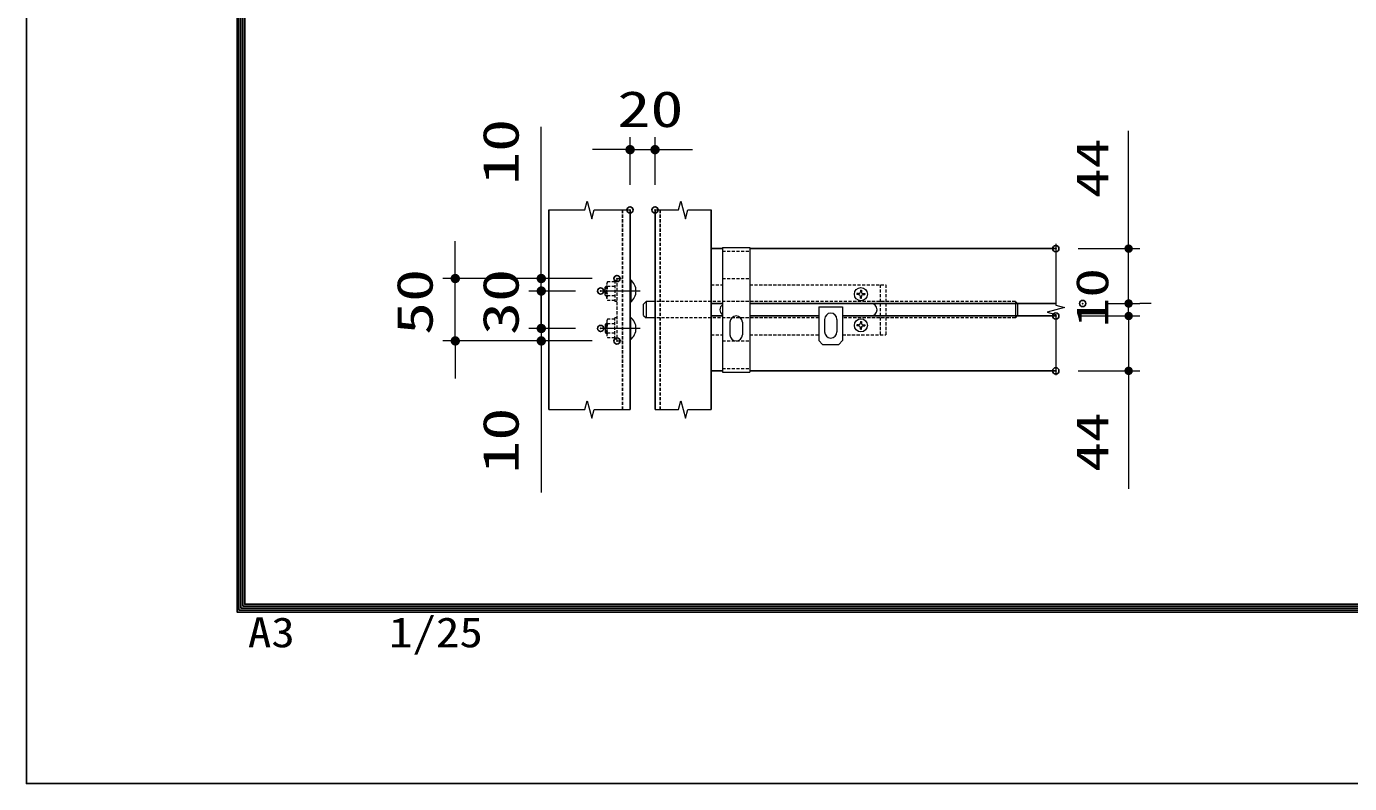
# Model space of a CAD drawing. Units: millimetres, scale not verified. Extents: x -5249 to 5251, y -3712 to 3712.
# Drawn here: x -5249 to -3129, y -3712 to -2499 of the extents above; entities that cross this region are included whole.
import ezdxf
from ezdxf.enums import TextEntityAlignment as Align

# ---------------------------------------------------------------- set-up
doc = ezdxf.new("R2010")
doc.units = ezdxf.units.MM
doc.header["$LTSCALE"] = 20
doc.header["$PDMODE"] = 32
doc.header["$PDSIZE"] = 10
doc.linetypes.add('USER1', pattern=[0.375, 0.25, -0.125])
doc.linetypes.add('USER2', pattern=[50.8, 31.75, -6.35, 6.35, -6.35])
for name, color, linetype, lineweight in [('0-0_D-TTL', 7, 'Continuous', 25), ('0-2_D-STR1', 1, 'Continuous', 25), ('0-4_0', 7, 'Continuous', 25), ('0-5_D-STR-DIM', 7, 'Continuous', 13), ('0-9_D-BMK', 2, 'Continuous', 13), ('0-B_D-STR3', 3, 'Continuous', 13)]:
    doc.layers.add(name, color=color, linetype=linetype, lineweight=lineweight)
doc.layers.add('0-6_Defpoints', color=7, linetype='Continuous')
doc.styles.add('ＭＳ ゴシック', font='')
doc.styles.get('ＭＳ ゴシック').set_extended_font_data('MS Gothic')

# ---------------------------------------------------------------- blocks, each defined once
blk = doc.blocks.new('_DotSmall')
at = {"layer": '0-4_0'}
for points in [[(0, 0), (-2.5, 0), (-2.48, 0.313)], [(0, 0), (-2.48, -0.313), (-2.5, 0)], [(0, 0), (-2.48, 0.313), (-2.421, 0.622)], [(0, 0), (-2.421, -0.622), (-2.48, -0.313)], [(0, 0), (-2.421, 0.622), (-2.324, 0.92)], [(0, 0), (-2.324, -0.92), (-2.421, -0.622)], [(0, 0), (-2.324, 0.92), (-2.191, 1.204)], [(0, 0), (-2.191, -1.204), (-2.324, -0.92)], [(0, 0), (-2.191, 1.204), (-2.023, 1.469)], [(0, 0), (-2.023, -1.469), (-2.191, -1.204)], [(0, 0), (-2.023, 1.469), (-1.822, 1.711)], [(0, 0), (-1.822, -1.711), (-2.023, -1.469)], [(0, 0), (-1.822, 1.711), (-1.594, 1.926)], [(0, 0), (-1.594, -1.926), (-1.822, -1.711)], [(0, 0), (-1.594, 1.926), (-1.34, 2.111)], [(0, 0), (-1.34, -2.111), (-1.594, -1.926)], [(0, 0), (-1.34, 2.111), (-1.064, 2.262)], [(0, 0), (-1.064, -2.262), (-1.34, -2.111)], [(0, 0), (-1.064, 2.262), (-0.773, 2.378)], [(0, 0), (-0.773, -2.378), (-1.064, -2.262)], [(0, 0), (-0.773, 2.378), (-0.468, 2.456)], [(0, 0), (-0.468, -2.456), (-0.773, -2.378)], [(0, 0), (-0.468, 2.456), (-0.157, 2.495)], [(0, 0), (-0.157, -2.495), (-0.468, -2.456)], [(0, 0), (-0.157, 2.495), (0.157, 2.495)], [(0, 0), (0.157, -2.495), (-0.157, -2.495)], [(0, 0), (0.157, 2.495), (0.468, 2.456)], [(0, 0), (0.468, 2.456), (0.773, 2.378)], [(0, 0), (0.773, 2.378), (1.064, 2.262)], [(0, 0), (1.064, 2.262), (1.34, 2.111)], [(0, 0), (1.34, 2.111), (1.594, 1.926)], [(0, 0), (1.594, 1.926), (1.822, 1.711)], [(0, 0), (1.822, 1.711), (2.023, 1.469)], [(0, 0), (2.023, 1.469), (2.191, 1.204)], [(0, 0), (2.191, 1.204), (2.324, 0.92)], [(0, 0), (2.324, 0.92), (2.421, 0.622)], [(0, 0), (2.421, 0.622), (2.48, 0.313)], [(0, 0), (2.48, 0.313), (2.5, 0)], [(0, 0), (0.468, -2.456), (0.157, -2.495)], [(0, 0), (0.773, -2.378), (0.468, -2.456)], [(0, 0), (1.064, -2.262), (0.773, -2.378)], [(0, 0), (1.34, -2.111), (1.064, -2.262)], [(0, 0), (1.594, -1.926), (1.34, -2.111)], [(0, 0), (1.822, -1.711), (1.594, -1.926)], [(0, 0), (2.023, -1.469), (1.822, -1.711)], [(0, 0), (2.191, -1.204), (2.023, -1.469)], [(0, 0), (2.324, -0.92), (2.191, -1.204)], [(0, 0), (2.421, -0.622), (2.324, -0.92)], [(0, 0), (2.48, -0.313), (2.421, -0.622)], [(0, 0), (2.5, 0), (2.48, -0.313)]]:
    blk.add_solid(points, dxfattribs=at)

msp = doc.modelspace()

# ---------------------------------------------------------------- linework, layer by layer
at = {"layer": '0-0_D-TTL', "color": 2}
msp.add_lwpolyline([(-5249.36, 3712.5), (5250.64, 3712.5), (5250.64, -3712.5), (-5249.36, -3712.5)], close=True, dxfattribs=at)
at = {"layer": '0-0_D-TTL'}
for points in [[(-4911.86, 3437.5), (4913.14, 3437.5), (4913.14, -3437.5), (-4911.86, -3437.5)], [(-4908.73, 3434.37), (4910.02, 3434.37), (4910.02, -3434.37), (-4908.73, -3434.37)], [(-4905.61, 3431.25), (4906.89, 3431.25), (4906.89, -3431.25), (-4905.61, -3431.25)], [(-4902.48, 3428.12), (4903.77, 3428.12), (4903.77, -3428.12), (-4902.48, -3428.12)], [(-4899.36, 3425), (4900.64, 3425), (4900.64, -3425), (-4899.36, -3425)]]:
    msp.add_lwpolyline(points, close=True, dxfattribs=at)
at = {"layer": '0-2_D-STR1'}
for p, q in [((-4411.79, -2792.93), (-4411.79, -3112.93)), ((-4281.79, -2792.93), (-4281.79, -3112.93)), ((-4241.79, -2792.93), (-4241.79, -3112.93)), ((-4151.79, -2792.93), (-4151.79, -3112.93)), ((-4151.79, -2854.93), (-4133.79, -2854.93)), ((-4089.79, -2854.93), (-3599.34, -2854.93)), ((-4151.79, -2942.93), (-4133.79, -2942.93)), ((-4089.79, -2942.93), (-3599.34, -2942.93)), ((-4151.79, -2962.93), (-4133.79, -2962.93)), ((-4089.79, -2962.93), (-3979.13, -2962.93)), ((-3941.13, -2962.93), (-3599.34, -2962.93)), ((-4151.79, -3050.93), (-4133.79, -3050.93)), ((-4089.79, -3050.93), (-3599.34, -3050.93))]:
    msp.add_line(p, q, dxfattribs=at)
at = {"layer": '0-2_D-STR1', "linetype": 'USER1'}
for p, q in [((-4293.79, -2792.93), (-4293.79, -3112.93)), ((-4233.79, -2792.93), (-4233.79, -3112.93))]:
    msp.add_line(p, q, dxfattribs=at)
at = {"layer": '0-5_D-STR-DIM'}
for p, q in [((-4424.13, -2902.93), (-4424.13, -2659.93)), ((-4281.79, -2752.93), (-4281.79, -2676.29)), ((-4241.79, -2752.93), (-4241.79, -2676.29)), ((-4281.79, -2696.29), (-4341.79, -2696.29)), ((-4281.79, -2696.29), (-4241.79, -2696.29)), ((-4241.79, -2696.29), (-4181.79, -2696.29)), ((-4561.98, -2902.93), (-4561.98, -2842.93)), ((-4424.13, -2922.93), (-4424.13, -2862.93)), ((-3563.34, -2854.93), (-3464.65, -2854.93)), ((-4342.79, -2902.93), (-4581.98, -2902.93)), ((-4561.98, -3002.93), (-4561.98, -2902.93)), ((-4342.79, -2902.93), (-4444.13, -2902.93)), ((-4424.13, -2922.93), (-4424.13, -2902.93)), ((-3482.65, -2942.93), (-3482.65, -2888.93)), ((-4369.09, -2922.93), (-4444.13, -2922.93)), ((-4369.09, -2922.93), (-4444.13, -2922.93)), ((-4424.13, -2982.93), (-4424.13, -2922.93)), ((-4424.13, -2982.93), (-4424.13, -2922.93)), ((-4424.13, -2922.93), (-4424.13, -2982.93)), ((-3520.39, -2942.93), (-3464.65, -2942.93)), ((-3482.65, -2962.93), (-3482.65, -2942.93)), ((-3446.65, -2942.93), (-3464.65, -2942.93)), ((-3563.34, -2962.93), (-3464.65, -2962.93)), ((-3563.34, -2962.93), (-3464.65, -2962.93)), ((-3482.65, -2962.93), (-3482.65, -3016.93)), ((-4369.09, -2982.93), (-4444.13, -2982.93)), ((-4369.09, -2982.93), (-4444.13, -2982.93)), ((-4424.13, -2982.93), (-4424.13, -3002.93)), ((-4424.13, -2982.93), (-4424.13, -3042.93)), ((-4342.79, -3002.93), (-4581.98, -3002.93)), ((-4561.98, -3002.93), (-4561.98, -3062.93)), ((-4342.79, -3002.93), (-4444.13, -3002.93)), ((-4424.13, -3002.93), (-4424.13, -3245.93)), ((-3563.34, -3050.93), (-3464.65, -3050.93))]:
    msp.add_line(p, q, dxfattribs=at)
for points in [[(-3482.65, -2942.93), (-3482.65, -2854.93), (-3482.65, -2665.93)], [(-3482.65, -2962.93), (-3482.65, -3050.93), (-3482.65, -3239.93)]]:
    msp.add_lwpolyline(points, dxfattribs=at)
at = {"layer": '0-6_Defpoints'}
for p in [(-4241.79, -2696.29), (-4281.79, -2792.93), (-4241.79, -2792.93), (-3599.34, -2854.93), (-3482.65, -2854.93), (-4561.98, -2902.93), (-4424.13, -2902.93), (-4302.79, -2902.93), (-4424.13, -2922.93), (-4329.09, -2922.93), (-3556.39, -2942.93), (-3482.65, -2942.93), (-3482.65, -2942.93), (-3599.34, -2962.93), (-3482.65, -2962.93), (-4424.13, -2982.93), (-4329.09, -2982.93), (-4302.79, -3002.93), (-3599.34, -3050.93)]:
    msp.add_point(p, dxfattribs=at)
at = {"layer": '0-9_D-BMK', "linetype": 'USER2'}
for p, q in [((-4265.64, -2922.93), (-4329.09, -2922.93)), ((-4265.64, -2982.93), (-4329.09, -2982.93))]:
    msp.add_line(p, q, dxfattribs=at)
at = {"layer": '0-9_D-BMK'}
for points in [[(-4411.79, -2792.93), (-4354.29, -2792.93), (-4350.54, -2778.94), (-4343.04, -2806.93), (-4339.29, -2792.93), (-4281.79, -2792.93)], [(-4241.79, -2792.93), (-4204.29, -2792.93), (-4200.54, -2778.94), (-4193.04, -2806.93), (-4189.29, -2792.93), (-4151.79, -2792.93)], [(-3599.34, -2847.06), (-3599.34, -2945.43), (-3585.34, -2949.18), (-3613.33, -2956.68), (-3599.34, -2960.43), (-3599.34, -3057.94)], [(-4411.79, -3112.93), (-4354.29, -3112.93), (-4350.54, -3098.94), (-4343.04, -3126.93), (-4339.29, -3112.93), (-4281.79, -3112.93)], [(-4241.79, -3112.93), (-4204.29, -3112.93), (-4200.54, -3098.94), (-4193.04, -3126.93), (-4189.29, -3112.93), (-4151.79, -3112.93)]]:
    msp.add_lwpolyline(points, dxfattribs=at)
at = {"layer": '0-B_D-STR3'}
for p, q in [((-4133.79, -2852.93), (-4133.79, -3052.93)), ((-4133.79, -2852.93), (-4089.79, -2852.93)), ((-4089.79, -2852.93), (-4089.79, -3052.93)), ((-4280.79, -2905.13), (-4281.79, -2905.13)), ((-4280.79, -2905.13), (-4280.79, -2940.73)), ((-3912.58, -2921.63), (-3912.62, -2924.22)), ((-3912.58, -2921.63), (-3911, -2921.63)), ((-3911, -2921.63), (-3910.95, -2924.22)), ((-4280.79, -2940.73), (-4281.79, -2940.73)), ((-4260.13, -2943.93), (-4256.13, -2939.93)), ((-4260.13, -2961.93), (-4260.13, -2943.93)), ((-4256.13, -2939.93), (-4256.13, -2965.93)), ((-4241.79, -2939.93), (-4256.13, -2939.93)), ((-3915.49, -2927.1), (-3918.09, -2927.14)), ((-3918.09, -2927.14), (-3918.09, -2928.72)), ((-3915.49, -2928.77), (-3918.09, -2928.72)), ((-3912.58, -2934.23), (-3912.62, -2931.64)), ((-3908.08, -2927.1), (-3905.49, -2927.14)), ((-3908.08, -2928.77), (-3905.49, -2928.72)), ((-3905.49, -2927.14), (-3905.49, -2928.72)), ((-3664.13, -2939.93), (-3664.13, -2965.93)), ((-3660.13, -2961.93), (-3660.13, -2943.93)), ((-4260.13, -2961.93), (-4256.13, -2965.93)), ((-4241.79, -2965.93), (-4256.13, -2965.93)), ((-3979.13, -2948.43), (-3941.13, -2948.43)), ((-3979.13, -2948.43), (-3979.13, -3002.43)), ((-3970.13, -2968.43), (-3970.13, -2988.43)), ((-3950.13, -2968.43), (-3950.13, -2988.43)), ((-3941.13, -2948.43), (-3941.13, -3002.43)), ((-4121.79, -2972.93), (-4121.79, -2992.93)), ((-4101.79, -2972.93), (-4101.79, -2992.93)), ((-3915.49, -2978.77), (-3918.09, -2978.72)), ((-3912.58, -2971.63), (-3912.62, -2974.22)), ((-3912.58, -2984.23), (-3912.62, -2981.64)), ((-3912.58, -2971.63), (-3911, -2971.63)), ((-3912.58, -2984.23), (-3911, -2984.23)), ((-3911, -2971.63), (-3910.95, -2974.22)), ((-3911, -2984.23), (-3910.95, -2981.64)), ((-3908.08, -2977.1), (-3905.49, -2977.14)), ((-3908.08, -2978.77), (-3905.49, -2978.72)), ((-3905.49, -2977.14), (-3905.49, -2978.72)), ((-4280.79, -3000.73), (-4281.79, -3000.73)), ((-3973.13, -3008.43), (-3979.13, -3002.43)), ((-3973.13, -3008.43), (-3947.13, -3008.43)), ((-3947.13, -3008.43), (-3941.13, -3002.43)), ((-4133.79, -3052.93), (-4089.79, -3052.93))]:
    msp.add_line(p, q, dxfattribs=at)
at = {"layer": '0-B_D-STR3', "linetype": 'USER1'}
for p, q in [((-4133.79, -2858.93), (-4089.79, -2858.93)), ((-4302.79, -2902.93), (-4293.79, -2902.93)), ((-4302.79, -2902.93), (-4302.79, -3002.93)), ((-4133.79, -2902.93), (-4089.79, -2902.93)), ((-4320.19, -2914.93), (-4321.79, -2916.53)), ((-4321.79, -2916.53), (-4318.99, -2916.53)), ((-4320.19, -2914.93), (-4320.19, -2930.93)), ((-4318.99, -2914.93), (-4320.19, -2914.93)), ((-4318.99, -2934.26), (-4318.99, -2911.58)), ((-4305.99, -2907.93), (-4317.79, -2907.93)), ((-4305.99, -2915.45), (-4317.79, -2915.45)), ((-4151.79, -2912.93), (-4133.79, -2912.93)), ((-4089.79, -2912.93), (-3871.79, -2912.93)), ((-3880.79, -2912.93), (-3880.79, -2992.93)), ((-3871.79, -2912.93), (-3871.79, -2992.93)), ((-4321.79, -2929.33), (-4318.99, -2929.33)), ((-4306, -2930.43), (-4317.79, -2930.43)), ((-4305.99, -2937.93), (-4317.79, -2937.93)), ((-4302.79, -2939.93), (-4305.99, -2939.93)), ((-3664.13, -2939.93), (-4241.79, -2939.93)), ((-3660.13, -2943.93), (-3664.13, -2939.93)), ((-4305.99, -2967.93), (-4317.79, -2967.93)), ((-4302.79, -2965.93), (-4305.99, -2965.93)), ((-3979.13, -2965.93), (-4241.79, -2965.93)), ((-3664.13, -2965.93), (-3941.13, -2965.93)), ((-3664.13, -2965.93), (-3660.13, -2961.93)), ((-4321.79, -2976.53), (-4318.99, -2976.53)), ((-4320.19, -2990.93), (-4320.19, -2974.93)), ((-4318.99, -2971.6), (-4318.99, -2994.28)), ((-4306, -2975.43), (-4317.79, -2975.43)), ((-4318.99, -2990.93), (-4320.19, -2990.93)), ((-4305.99, -2990.41), (-4317.79, -2990.41)), ((-4305.99, -2997.93), (-4317.79, -2997.93)), ((-4302.79, -3002.93), (-4293.79, -3002.93)), ((-4151.79, -2992.93), (-4133.79, -2992.93)), ((-4133.79, -3002.93), (-4089.79, -3002.93)), ((-4089.79, -2992.93), (-3979.13, -2992.93)), ((-3941.13, -2992.93), (-3871.79, -2992.93)), ((-4133.79, -3046.93), (-4089.79, -3046.93))]:
    msp.add_line(p, q, dxfattribs=at)
for points in [[(-4318.99, -2930.93), (-4320.19, -2930.93), (-4321.79, -2929.33), (-4321.79, -2916.53)], [(-4302.79, -2905.93), (-4305.99, -2905.93), (-4305.99, -2939.93)], [(-4302.79, -2999.93), (-4305.99, -2999.93), (-4305.99, -2965.93)], [(-4318.99, -2974.93), (-4320.19, -2974.93), (-4321.79, -2976.53), (-4321.79, -2989.33)], [(-4320.19, -2990.93), (-4321.79, -2989.33), (-4318.99, -2989.33)]]:
    msp.add_lwpolyline(points, dxfattribs=at)
at = {"layer": '0-B_D-STR3'}
for points in [[(-3912.58, -2934.23), (-3911, -2934.23), (-3910.95, -2931.64)], [(-4280.79, -3000.73), (-4280.79, -2965.13), (-4281.79, -2965.13)], [(-3915.49, -2977.1), (-3918.09, -2977.14), (-3918.09, -2978.72)]]:
    msp.add_lwpolyline(points, dxfattribs=at)
for centre in [(-3911.79, -2927.93), (-3911.79, -2977.93)]:
    msp.add_circle(centre, 10.5, dxfattribs=at)
for centre, radius, start, end in [((-4294.91, -2922.93), 22.72, 308.42534, 51.57466), ((-3915.6, -2924.12), 2.98, 270, 0), ((-3907.98, -2924.12), 2.98, 180, 270), ((-4127.79, -2952.93), 10, 126.8699, 233.1301), ((-3915.6, -2931.74), 2.98, 0, 90), ((-3907.98, -2931.74), 2.98, 90, 180), ((-3895.79, -2952.93), 10, 270, 90), ((-4294.91, -2982.93), 22.72, 308.42534, 51.57466), ((-4111.79, -2972.93), 10, 0, 180), ((-3960.13, -2968.43), 10, 0, 180), ((-3960.13, -2988.43), 10, 180, 0), ((-3915.6, -2974.12), 2.98, 270, 0), ((-3915.6, -2981.74), 2.98, 0, 90), ((-3907.98, -2974.12), 2.98, 180, 270), ((-3907.98, -2981.74), 2.98, 90, 180), ((-4111.79, -2992.93), 10, 180, 0)]:
    msp.add_arc(centre, radius, start, end, dxfattribs=at)
at = {"layer": '0-B_D-STR3', "linetype": 'USER1'}
for centre, radius, start, end in [((-4312.51, -2911.69), 6.48, 144.55918, 215.44082), ((-4295, -2922.94), 23.98, 161.79952, 198.20048), ((-4312.53, -2934.18), 6.46, 144.49677, 215.50323), ((-4312.53, -2971.68), 6.46, 144.49677, 215.50323), ((-4295, -2982.92), 23.98, 161.79952, 198.20048), ((-4312.51, -2994.17), 6.48, 144.55918, 215.44082)]:
    msp.add_arc(centre, radius, start, end, dxfattribs=at)

# ---------------------------------------------------------------- block references
at = {"layer": '0-5_D-STR-DIM', "xscale": 3, "yscale": 3}
msp.add_blockref('_DotSmall', (-4281.79, -2696.29), dxfattribs=at)
at = {"layer": '0-5_D-STR-DIM'}
for p, xscale, yscale, rotation in [((-4241.79, -2696.29), 3, 3, 180), ((-3482.65, -2854.93), 2.7, 2.7, 90), ((-4561.98, -2902.93), 3, 3, 270), ((-4424.13, -2902.93), 3, 3, 270), ((-4424.13, -2922.93), 3, 3, 270), ((-4424.13, -2922.93), 3, 3, 90), ((-3482.65, -2942.93), 2.7, 2.7, 270), ((-3482.65, -2942.93), 2.7, 2.7, 270), ((-3482.65, -2962.93), 2.7, 2.7, 90), ((-3482.65, -2962.93), 2.7, 2.7, 90), ((-4424.13, -2982.93), 3, 3, 270), ((-4424.13, -2982.93), 3, 3, 90), ((-4561.98, -3002.93), 3, 3, 90), ((-4424.13, -3002.93), 3, 3, 90), ((-3482.65, -3050.93), 2.7, 2.7, 270)]:
    msp.add_blockref('_DotSmall', p, dxfattribs=dict(at, xscale=xscale, yscale=yscale, rotation=rotation))

# ---------------------------------------------------------------- texts
at = {"layer": '0-0_D-TTL', "style": 'ＭＳ ゴシック', "width": 1.15}
msp.add_text('A3\u3000\u30001/25', height=48.11, dxfattribs=at).set_placement((-4894.47, -3508.51), align=Align.BOTTOM_LEFT)
at = {"layer": '0-5_D-STR-DIM', "style": 'ＭＳ ゴシック', "width": 1.35}
msp.add_text('20', height=57.77, dxfattribs=at).set_placement((-4302.29, -2677.39), align=Align.BOTTOM_LEFT)
for s, height, p in [('10', 57.77, (-4443.03, -2752.93)), ('44', 51.91, (-3499.66, -2773.93)), ('50', 57.77, (-4580.88, -2993.43)), ('30', 57.77, (-4443.03, -2993.43)), ('10', 51.91, (-3499.66, -2981.28)), ('10', 57.77, (-4443.03, -3215.93)), ('44', 51.91, (-3499.66, -3212.93))]:
    msp.add_text(s, height=height, rotation=90, dxfattribs=at).set_placement(p, align=Align.BOTTOM_LEFT)

doc.saveas('drawing.dxf')
